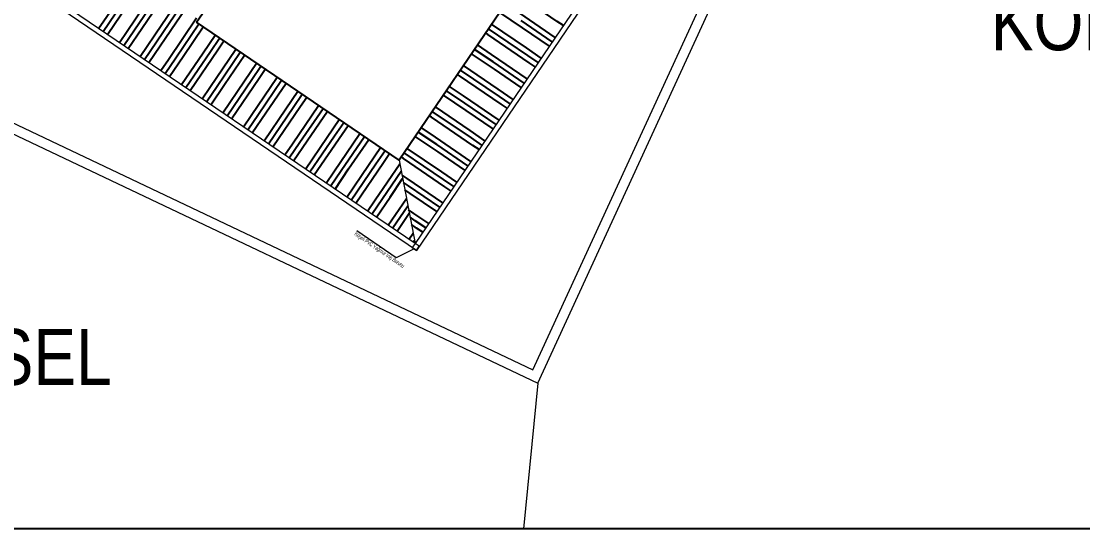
# Model space of a CAD drawing. Header units: millimetres. Extents: x 708 to 46452, y -4963 to 3960.
# Drawn here: x 7282 to 7812, y -4587 to -4333 of the extents above; entities that cross this region are included whole.
import ezdxf

# ---------------------------------------------------------------- set-up
doc = ezdxf.new("R2010")
doc.units = ezdxf.units.MM
for name, color, linetype in [('00_YAZI', 214, 'Continuous'), ('DUVARTARAMA', 7, 'Continuous'), ('KP', 1, 'Continuous')]:
    doc.layers.add(name, color=color, linetype=linetype)
for name, color, linetype, lineweight in [('20', 1, 'Continuous', 0), ('KADASTRO', 5, 'Continuous', 0), ('TEFRİŞ', 8, 'Continuous', 9), ('Z_KOMSU_PARSELLER', 172, 'Continuous', 0), ('Z_PARSEL', 6, 'Continuous', 0)]:
    doc.layers.add(name, color=color, linetype=linetype, lineweight=lineweight)
doc.styles.add('ARİAL NARROW', font='ARIALN.TTF', dxfattribs={"width": 0.8})
doc.styles.add('S1', font='arial.ttf', dxfattribs={"width": 0.65, "height": 11})

# ---------------------------------------------------------------- blocks, each defined once
blk = doc.blocks.new('WEFJWE')
for p, q in [((34513.8, -12807, -13220.7), (34749.9, -12459.9, -13220.7)), ((34513.8, -12807, -13220.7), (34606.6, -12670.6, -13220.7)), ((35155, -12735.5, -13220.7), (34918.9, -13082.6, -13220.7)), ((35155, -12735.5, -13220.7), (34918.9, -13082.6, -13220.7)), ((34918.9, -13082.6, -13220.7), (34513.8, -12807, -13220.7)), ((34918.9, -13082.6, -13220.7), (34513.8, -12807, -13220.7))]:
    blk.add_line(p, q)
at = {"layer": '20'}
for p, q in [((35378, -12621.1, -13220.7), (34950.6, -13249.3, -13220.7)), ((35391.9, -12618.4, -13220.7), (34953.3, -13263.2, -13220.7)), ((34953.3, -13263.2, -13220.7), (34176, -12734.6, -13220.7)), ((34950.6, -13249.3, -13220.7), (34189.9, -12731.9, -13220.7)), ((34918.9, -13082.6, -13220.7), (34950.6, -13249.3, -13220.7))]:
    blk.add_line(p, q, dxfattribs=at)
at = {"layer": 'DUVARTARAMA', "color": 16, "linetype": 'Continuous', "true_color": 0x7d0808}
for p, q in [((34335.9, -12831.2, -13220.7), (34391.3, -12749.8, -13220.7)), ((34375, -12824.8, -13220.7), (34431.2, -12742.2, -13220.7)), ((34389.7, -12822, -13220.7), (34446, -12739.3, -13220.7)), ((34404.5, -12819.2, -13220.7), (34460.7, -12736.5, -13220.7)), ((34444.5, -12811.6, -13220.7), (34493.8, -12739.1, -13220.7)), ((34459.2, -12808.8, -13220.7), (34502.6, -12745, -13220.7)), ((34473.9, -12806, -13220.7), (34511.4, -12751, -13220.7)), ((35235, -12805.1, -13220.7), (35152.3, -12748.9, -13220.7)), ((34318.3, -12819.2, -13220.7), (34361.8, -12755.4, -13220.7)), ((34327.1, -12825.2, -13220.7), (34376.5, -12752.6, -13220.7)), ((35165.5, -12818.3, -13220.7), (35119.8, -12787.2, -13220.7)), ((35231, -12837.2, -13220.7), (35159.9, -12788.9, -13220.7)), ((34401, -12875.5, -13220.7), (34444.5, -12811.6, -13220.7)), ((34409.8, -12881.4, -13220.7), (34459.2, -12808.8, -13220.7)), ((34418.6, -12887.4, -13220.7), (34473.9, -12806, -13220.7)), ((34457.7, -12881.1, -13220.7), (34513.9, -12798.4, -13220.7)), ((34472.4, -12878.3, -13220.7), (34518.6, -12810.3, -13220.7)), ((35173.2, -12858.3, -13220.7), (35103.6, -12811, -13220.7)), ((35225, -12845.9, -13220.7), (35162.7, -12803.6, -13220.7)), ((35247.2, -12813.4, -13220.7), (35235, -12805.1, -13220.7)), ((34359.7, -12847.4, -13220.7), (34375, -12824.8, -13220.7)), ((34368.5, -12853.3, -13220.7), (34389.7, -12822, -13220.7)), ((34377.2, -12859.3, -13220.7), (34404.5, -12819.2, -13220.7)), ((34487.2, -12875.5, -13220.7), (34527.4, -12816.3, -13220.7)), ((34527.2, -12867.9, -13220.7), (34551.2, -12832.5, -13220.7)), ((35096.1, -12831.5, -13220.7), (35091.7, -12828.6, -13220.7)), ((35178.8, -12887.8, -13220.7), (35096.1, -12831.5, -13220.7)), ((35176, -12873.1, -13220.7), (35097.7, -12819.8, -13220.7)), ((35219.1, -12854.7, -13220.7), (35165.5, -12818.3, -13220.7)), ((34541.9, -12865.1, -13220.7), (34560, -12838.5, -13220.7)), ((34556.6, -12862.2, -13220.7), (34568.7, -12844.4, -13220.7)), ((35103.7, -12871.5, -13220.7), (35075.5, -12852.4, -13220.7)), ((34451.1, -12909.6, -13220.7), (34472.4, -12878.3, -13220.7)), ((34459.9, -12915.5, -13220.7), (34487.2, -12875.5, -13220.7)), ((34483.7, -12931.7, -13220.7), (34527.2, -12867.9, -13220.7)), ((34492.5, -12937.7, -13220.7), (34541.9, -12865.1, -13220.7)), ((34501.3, -12943.7, -13220.7), (34556.6, -12862.2, -13220.7)), ((34540.4, -12937.3, -13220.7), (34592.5, -12860.6, -13220.7)), ((34555.1, -12934.5, -13220.7), (34601.3, -12866.6, -13220.7)), ((34569.8, -12931.7, -13220.7), (34610.1, -12872.6, -13220.7)), ((35109.3, -12901, -13220.7), (35063.6, -12869.9, -13220.7)), ((35106.5, -12886.3, -13220.7), (35069.6, -12861.1, -13220.7)), ((35174.7, -12919.9, -13220.7), (35103.7, -12871.5, -13220.7)), ((35202.9, -12878.5, -13220.7), (35173.2, -12858.3, -13220.7)), ((35196.9, -12887.3, -13220.7), (35176, -12873.1, -13220.7)), ((34442.4, -12903.6, -13220.7), (34457.7, -12881.1, -13220.7)), ((34609.8, -12924.1, -13220.7), (34633.9, -12888.7, -13220.7)), ((34624.6, -12921.3, -13220.7), (34642.7, -12894.7, -13220.7)), ((35116.9, -12941, -13220.7), (35047.4, -12893.7, -13220.7)), ((35168.8, -12928.6, -13220.7), (35106.5, -12886.3, -13220.7)), ((35190.9, -12896.1, -13220.7), (35178.8, -12887.8, -13220.7)), ((34583.9, -12999.9, -13220.7), (34639.3, -12918.5, -13220.7)), ((34623.1, -12993.6, -13220.7), (34675.2, -12916.9, -13220.7)), ((34639.3, -12918.5, -13220.7), (34651.4, -12900.7, -13220.7)), ((35039.8, -12914.2, -13220.7), (35035.5, -12911.3, -13220.7)), ((35122.5, -12970.5, -13220.7), (35039.8, -12914.2, -13220.7)), ((35119.7, -12955.7, -13220.7), (35041.4, -12902.5, -13220.7)), ((35162.8, -12937.4, -13220.7), (35109.3, -12901, -13220.7)), ((34525.1, -12959.8, -13220.7), (34540.4, -12937.3, -13220.7)), ((34533.8, -12965.8, -13220.7), (34555.1, -12934.5, -13220.7)), ((34542.6, -12971.8, -13220.7), (34569.8, -12931.7, -13220.7)), ((34566.4, -12988, -13220.7), (34609.8, -12924.1, -13220.7)), ((34575.2, -12993.9, -13220.7), (34624.6, -12921.3, -13220.7)), ((34637.8, -12990.8, -13220.7), (34684, -12922.8, -13220.7)), ((34652.5, -12988, -13220.7), (34692.8, -12928.8, -13220.7)), ((35047.5, -12954.2, -13220.7), (35019.3, -12935.1, -13220.7)), ((35146.6, -12961.2, -13220.7), (35116.9, -12941, -13220.7)), ((34692.5, -12980.3, -13220.7), (34716.6, -12945, -13220.7)), ((34707.3, -12977.5, -13220.7), (34725.3, -12951, -13220.7)), ((34722, -12974.7, -13220.7), (34734.1, -12956.9, -13220.7)), ((35053.1, -12983.7, -13220.7), (35007.4, -12952.6, -13220.7)), ((35050.3, -12969, -13220.7), (35013.3, -12943.8, -13220.7)), ((35118.5, -13002.6, -13220.7), (35047.5, -12954.2, -13220.7)), ((35140.7, -12970, -13220.7), (35119.7, -12955.7, -13220.7)), ((34649.1, -13044.2, -13220.7), (34692.5, -12980.3, -13220.7)), ((34657.9, -13050.2, -13220.7), (34707.3, -12977.5, -13220.7)), ((34666.6, -13056.1, -13220.7), (34722, -12974.7, -13220.7)), ((34705.7, -13049.8, -13220.7), (34757.9, -12973.1, -13220.7)), ((34720.5, -13047, -13220.7), (34766.7, -12979.1, -13220.7)), ((35060.7, -13023.7, -13220.7), (34991.2, -12976.4, -13220.7)), ((35112.5, -13011.3, -13220.7), (35050.3, -12969, -13220.7)), ((35106.6, -13020.1, -13220.7), (35053.1, -12983.7, -13220.7)), ((35134.7, -12978.7, -13220.7), (35122.5, -12970.5, -13220.7)), ((34607.7, -13016.1, -13220.7), (34623.1, -12993.6, -13220.7)), ((34616.5, -13022.1, -13220.7), (34637.8, -12990.8, -13220.7)), ((34625.3, -13028, -13220.7), (34652.5, -12988, -13220.7)), ((34735.2, -13044.2, -13220.7), (34775.5, -12985, -13220.7)), ((34775.2, -13036.6, -13220.7), (34799.3, -13001.2, -13220.7)), ((34983.6, -12996.9, -13220.7), (34979.2, -12993.9, -13220.7)), ((35066.3, -13053.2, -13220.7), (34983.6, -12996.9, -13220.7)), ((35063.5, -13038.4, -13220.7), (34985.2, -12985.2, -13220.7)), ((34789.9, -13033.8, -13220.7), (34808, -13007.2, -13220.7)), ((34804.7, -13031, -13220.7), (34816.8, -13013.2, -13220.7)), ((34994, -13051.6, -13220.7), (34957.1, -13026.5, -13220.7)), ((34991.2, -13036.9, -13220.7), (34963, -13017.7, -13220.7)), ((35090.4, -13043.9, -13220.7), (35060.7, -13023.7, -13220.7)), ((34699.2, -13078.3, -13220.7), (34720.5, -13047, -13220.7)), ((34708, -13084.3, -13220.7), (34735.2, -13044.2, -13220.7)), ((34731.8, -13100.5, -13220.7), (34775.2, -13036.6, -13220.7)), ((34740.5, -13106.4, -13220.7), (34789.9, -13033.8, -13220.7)), ((34749.3, -13112.4, -13220.7), (34804.7, -13031, -13220.7)), ((34788.4, -13106, -13220.7), (34840.6, -13029.3, -13220.7)), ((34803.2, -13103.2, -13220.7), (34849.4, -13035.3, -13220.7)), ((34817.9, -13100.4, -13220.7), (34858.1, -13041.3, -13220.7)), ((34996.8, -13066.4, -13220.7), (34951.1, -13035.3, -13220.7)), ((35062.3, -13085.2, -13220.7), (34991.2, -13036.9, -13220.7)), ((35084.4, -13052.7, -13220.7), (35063.5, -13038.4, -13220.7)), ((34690.4, -13072.3, -13220.7), (34705.7, -13049.8, -13220.7)), ((34857.9, -13092.8, -13220.7), (34881.9, -13057.5, -13220.7)), ((34872.6, -13090, -13220.7), (34890.7, -13063.4, -13220.7)), ((34887.4, -13087.2, -13220.7), (34899.5, -13069.4, -13220.7)), ((35007.2, -13121.1, -13220.7), (34929, -13067.9, -13220.7)), ((35004.4, -13106.4, -13220.7), (34934.9, -13059.1, -13220.7)), ((35056.3, -13094, -13220.7), (34994, -13051.6, -13220.7)), ((35050.3, -13102.8, -13220.7), (34996.8, -13066.4, -13220.7)), ((35078.5, -13061.4, -13220.7), (35066.3, -13053.2, -13220.7)), ((34823.2, -13162.7, -13220.7), (34872.6, -13090, -13220.7)), ((34832, -13168.6, -13220.7), (34887.4, -13087.2, -13220.7)), ((34871.1, -13162.3, -13220.7), (34920.3, -13090, -13220.7)), ((34927.4, -13079.6, -13220.7), (34923, -13076.6, -13220.7)), ((35010, -13135.8, -13220.7), (34927.4, -13079.6, -13220.7)), ((34773.1, -13128.6, -13220.7), (34788.4, -13106, -13220.7)), ((34781.9, -13134.5, -13220.7), (34803.2, -13103.2, -13220.7)), ((34790.7, -13140.5, -13220.7), (34817.9, -13100.4, -13220.7)), ((34814.5, -13156.7, -13220.7), (34857.9, -13092.8, -13220.7)), ((34885.9, -13159.5, -13220.7), (34923.1, -13104.7, -13220.7)), ((35034.1, -13126.6, -13220.7), (35004.4, -13106.4, -13220.7)), ((34900.6, -13156.7, -13220.7), (34925.9, -13119.4, -13220.7)), ((34935, -13119.6, -13220.7), (34924.6, -13112.5, -13220.7)), ((34937.8, -13134.3, -13220.7), (34927.4, -13127.3, -13220.7)), ((35006, -13167.9, -13220.7), (34935, -13119.6, -13220.7)), ((35028.2, -13135.3, -13220.7), (35007.2, -13121.1, -13220.7)), ((34940.6, -13149.1, -13220.7), (34930.2, -13142, -13220.7)), ((35000.1, -13176.7, -13220.7), (34937.8, -13134.3, -13220.7)), ((34994.1, -13185.5, -13220.7), (34940.6, -13149.1, -13220.7)), ((35022.2, -13144.1, -13220.7), (35010, -13135.8, -13220.7)), ((34855.8, -13184.8, -13220.7), (34871.1, -13162.3, -13220.7)), ((34864.6, -13190.8, -13220.7), (34885.9, -13159.5, -13220.7)), ((34873.3, -13196.7, -13220.7), (34900.6, -13156.7, -13220.7)), ((34897.1, -13212.9, -13220.7), (34933.5, -13159.4, -13220.7)), ((34905.9, -13218.9, -13220.7), (34936.3, -13174.2, -13220.7)), ((34914.7, -13224.9, -13220.7), (34939.1, -13188.9, -13220.7)), ((34948.2, -13189.1, -13220.7), (34937.8, -13182, -13220.7)), ((34951, -13203.8, -13220.7), (34940.6, -13196.7, -13220.7)), ((34977.9, -13209.3, -13220.7), (34948.2, -13189.1, -13220.7)), ((34953.8, -13218.5, -13220.7), (34943.4, -13211.5, -13220.7)), ((34971.9, -13218, -13220.7), (34951, -13203.8, -13220.7)), ((34938.5, -13241.1, -13220.7), (34946.8, -13228.9, -13220.7)), ((34966, -13226.8, -13220.7), (34953.8, -13218.5, -13220.7)), ((34947.3, -13247, -13220.7), (34949.6, -13243.6, -13220.7))]:
    blk.add_line(p, q, dxfattribs=at)
at = {"layer": 'KADASTRO', "lineweight": 0}
for p, q in [((35195.8, -13528.8, -13220.7), (36309.7, -11105.9, -13220.7)), ((33132.8, -12547.9, -13220.7), (35195.8, -13528.8, -13220.7))]:
    blk.add_line(p, q, dxfattribs=at)
at = {"layer": 'KP'}
blk.add_lwpolyline([(30312.8, -8596), (37160.2, -8596), (37160.2, -13820), (30312.8, -13820)], close=True, dxfattribs=at)
at = {"layer": 'TEFRİŞ'}
for p, q in [((34913.1, -13277.8, -13220.7), (34834.3, -13224.2, -13220.7)), ((34949.2, -13260.4, -13220.7), (34913.1, -13277.8, -13220.7))]:
    blk.add_line(p, q, dxfattribs=at)
at = {"layer": 'TEFRİŞ', "linetype": 'Continuous'}
for p, q in [((34950.6, -13249.3, -13220.7), (34945, -13257.6, -13220.7)), ((34945, -13257.6, -13220.7), (34953.3, -13263.2, -13220.7)), ((34958.9, -13255, -13220.7), (34950.6, -13249.3, -13220.7)), ((34953.3, -13263.2, -13220.7), (34958.9, -13255, -13220.7))]:
    blk.add_line(p, q, dxfattribs=at)
at = {"layer": 'Z_KOMSU_PARSELLER', "lineweight": 0}
blk.add_line((35195.8, -13528.8, -13220.7), (35167.1, -13820, -13220.7), dxfattribs=at)
at = {"layer": 'Z_PARSEL', "lineweight": 0}
for p, q in [((35195.8, -13528.8, -13220.7), (36309.7, -11105.9, -13220.7)), ((35186, -13502.1, -13220.7), (36279.1, -11124.5, -13220.7)), ((33141.4, -12529.8, -13220.7), (35186, -13502.1, -13220.7)), ((33132.8, -12547.9, -13220.7), (35195.8, -13528.8, -13220.7))]:
    blk.add_line(p, q, dxfattribs=at)
at = {"layer": '00_YAZI', "char_height": 111.969, "width": 2010.873, "attachment_point": 7, "style": 'ARİAL NARROW'}
for insert in [(36101.1, -12897.4), (33332.7, -13566.7)]:
    blk.add_mtext('{\\W1;KOMŞU PARSEL}', dxfattribs=dict(at, insert=insert))
at = {"layer": 'TEFRİŞ', "style": 'S1', "width": 0.6}
blk.add_text('Köşeli PVC Yağmur İniş Borusu  ', height=8, rotation=325.777, dxfattribs=at).set_placement((34828.5, -13232.2, -13220.7))

msp = doc.modelspace()

# ---------------------------------------------------------------- block references
at = {"xscale": 0.25, "yscale": 0.25, "zscale": 0.25}
msp.add_blockref('WEFJWE', (-1259.348, -1131.908, 3305.175), dxfattribs=at)

doc.saveas('drawing.dxf')
